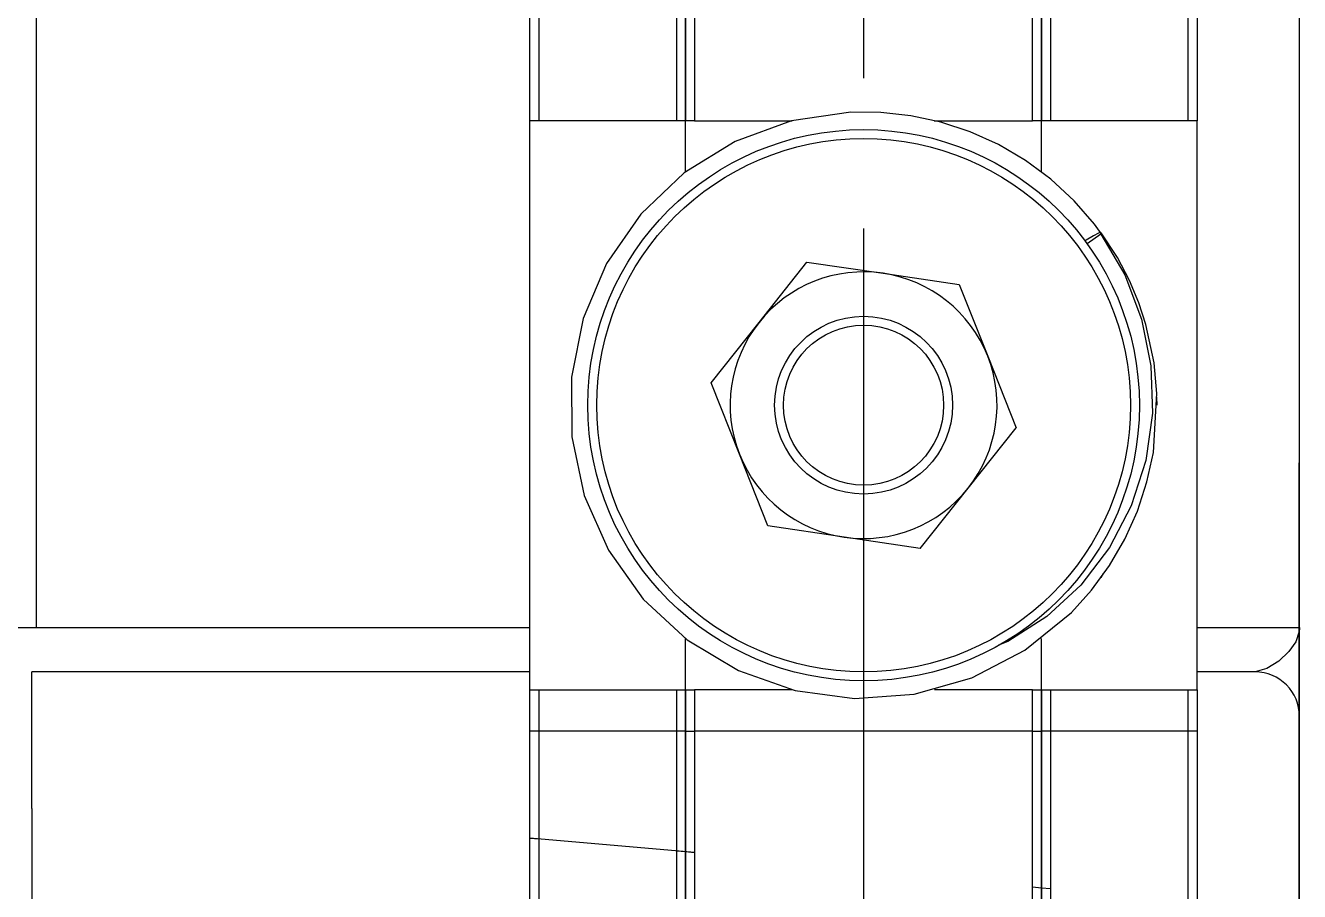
# Model space of a CAD drawing. Extents: x 4154 to 4364, y 2392 to 2546.
# Drawn here: x 4264.43 to 4275.72, y 2446.67 to 2454.35 of the extents above; entities that cross this region are included whole.
import ezdxf

# ---------------------------------------------------------------- set-up
doc = ezdxf.new("R2010")
doc.units = 0
doc.header["$LTSCALE"] = 1.5
doc.header["$MEASUREMENT"] = 0
doc.linetypes.add('CENTER', pattern=[10.16, 6.35, -1.27, 1.27, -1.27])
doc.layers.get('0').update_dxf_attribs({"color": 2})
doc.layers.add('SL', color=7, linetype='Continuous')

msp = doc.modelspace()

# ---------------------------------------------------------------- linework, layer by layer
at = {"color": 7, "linetype": 'Continuous'}
for p, q in [((4268.89993, 2453.50121), (4268.89993, 2464.85436)), ((4268.97878, 2464.85436), (4268.97878, 2453.50121)), ((4274.73419, 2453.50121), (4274.73419, 2464.85436)), ((4274.81304, 2464.85436), (4274.81304, 2453.50121)), ((4270.20082, 2453.50121), (4270.20082, 2462.44105)), ((4273.51215, 2462.44105), (4273.51215, 2453.50121)), ((4270.27966, 2453.50121), (4270.27966, 2462.18244)), ((4270.27966, 2462.18244), (4270.27966, 2453.50121)), ((4273.43331, 2462.18244), (4273.43331, 2453.50121)), ((4273.43331, 2453.50121), (4273.43331, 2462.18244)), ((4270.3585, 2462.01116), (4270.3585, 2453.50121)), ((4273.35447, 2453.50121), (4273.35447, 2462.01116)), ((4264.52424, 2454.52614), (4264.52424, 2449.00725)), ((4275.70366, 2422.14539), (4275.71971, 2454.52614)), ((4275.71971, 2446.53188), (4275.71971, 2454.52614)), ((4271.74213, 2453.57749), (4271.21682, 2453.50017)), ((4271.74213, 2453.57749), (4271.21682, 2453.50017)), ((4271.74213, 2453.57749), (4271.21682, 2453.50017)), ((4272.00908, 2453.57554), (4271.74213, 2453.57749)), ((4272.00908, 2453.57554), (4271.74213, 2453.57749)), ((4272.00908, 2453.57554), (4271.74213, 2453.57749)), ((4272.27638, 2453.5459), (4272.00908, 2453.57554)), ((4272.27638, 2453.5459), (4272.00908, 2453.57554)), ((4272.27638, 2453.5459), (4272.00908, 2453.57554)), ((4272.54108, 2453.48834), (4272.27638, 2453.5459)), ((4272.54108, 2453.48834), (4272.27638, 2453.5459)), ((4272.54108, 2453.48834), (4272.27638, 2453.5459)), ((4268.89993, 2448.45536), (4268.89993, 2453.50121)), ((4268.97878, 2453.50121), (4268.89993, 2453.50121)), ((4268.89993, 2448.45536), (4268.89993, 2453.50121)), ((4268.89993, 2448.45536), (4268.89993, 2453.50121)), ((4268.97878, 2453.50121), (4268.89993, 2453.50121)), ((4268.97878, 2453.50121), (4268.89993, 2453.50121)), ((4270.20082, 2453.50121), (4268.97878, 2453.50121)), ((4270.20082, 2453.50121), (4268.97878, 2453.50121)), ((4270.20082, 2453.50121), (4268.97878, 2453.50121)), ((4270.27966, 2453.50121), (4270.20082, 2453.50121)), ((4270.27966, 2453.50121), (4270.20082, 2453.50121)), ((4270.27966, 2453.50121), (4270.20082, 2453.50121)), ((4270.27966, 2453.04589), (4270.27966, 2453.50121)), ((4270.3585, 2453.50121), (4270.27966, 2453.50121)), ((4270.27966, 2453.04589), (4270.27966, 2453.50121)), ((4270.3585, 2453.50121), (4270.27966, 2453.50121)), ((4270.3585, 2453.50121), (4270.27966, 2453.50121)), ((4270.27966, 2453.04589), (4270.27966, 2453.50121)), ((4270.27966, 2453.04589), (4270.27966, 2453.50121)), ((4270.27966, 2453.04589), (4270.27966, 2453.50121)), ((4270.27966, 2453.04589), (4270.27966, 2453.50121)), ((4270.3585, 2453.50121), (4271.22389, 2453.50121)), ((4270.3585, 2453.50121), (4271.22124, 2453.50121)), ((4270.3585, 2453.50121), (4271.22389, 2453.50121)), ((4271.21682, 2453.50017), (4270.71827, 2453.31785)), ((4271.21682, 2453.50017), (4270.71827, 2453.31785)), ((4271.21682, 2453.50017), (4270.71827, 2453.31785)), ((4272.4819, 2453.50121), (4273.35447, 2453.50121)), ((4272.4819, 2453.50121), (4273.35447, 2453.50121)), ((4272.48634, 2453.50121), (4273.35447, 2453.50121)), ((4272.80017, 2453.40283), (4272.54108, 2453.48834)), ((4272.80017, 2453.40283), (4272.54108, 2453.48834)), ((4272.80017, 2453.40283), (4272.54108, 2453.48834)), ((4273.43331, 2453.50121), (4273.35447, 2453.50121)), ((4273.43331, 2453.50121), (4273.35447, 2453.50121)), ((4273.43331, 2453.50121), (4273.35447, 2453.50121)), ((4273.43331, 2453.04355), (4273.43331, 2453.50121)), ((4273.51215, 2453.50121), (4273.43331, 2453.50121)), ((4273.43331, 2453.04355), (4273.43331, 2453.50121)), ((4273.43331, 2453.04424), (4273.43331, 2453.50121)), ((4273.43331, 2453.04424), (4273.43331, 2453.50121)), ((4273.43331, 2453.04355), (4273.43331, 2453.50121)), ((4273.43331, 2453.04355), (4273.43331, 2453.50121)), ((4273.51215, 2453.50121), (4273.43331, 2453.50121)), ((4273.51215, 2453.50121), (4273.43331, 2453.50121)), ((4274.73419, 2453.50121), (4273.51215, 2453.50121)), ((4274.73419, 2453.50121), (4273.51215, 2453.50121)), ((4274.73419, 2453.50121), (4273.51215, 2453.50121)), ((4274.81304, 2453.50121), (4274.73419, 2453.50121)), ((4274.81304, 2453.50121), (4274.73419, 2453.50121)), ((4274.81304, 2453.50121), (4274.73419, 2453.50121)), ((4274.81304, 2448.45536), (4274.81304, 2453.50121)), ((4274.81304, 2448.45536), (4274.81304, 2453.50121)), ((4274.81304, 2448.45536), (4274.81304, 2453.50121)), ((4270.71827, 2453.31785), (4270.26708, 2453.03809)), ((4270.71827, 2453.31785), (4270.26708, 2453.03809)), ((4270.71827, 2453.31785), (4270.26708, 2453.03809)), ((4273.05085, 2453.28969), (4272.80017, 2453.40283)), ((4273.05085, 2453.28969), (4272.80017, 2453.40283)), ((4273.05085, 2453.28969), (4272.80017, 2453.40283)), ((4273.29045, 2453.14924), (4273.05085, 2453.28969)), ((4273.29045, 2453.14924), (4273.05085, 2453.28969)), ((4273.29045, 2453.14924), (4273.05085, 2453.28969)), ((4273.51583, 2452.98223), (4273.29045, 2453.14924)), ((4273.51583, 2452.98223), (4273.29045, 2453.14924)), ((4273.51583, 2452.98223), (4273.29045, 2453.14924)), ((4270.26708, 2453.03809), (4269.88197, 2452.67247)), ((4270.26708, 2453.03809), (4269.88197, 2452.67247)), ((4270.26708, 2453.03809), (4269.88197, 2452.67247)), ((4273.72385, 2452.78975), (4273.51583, 2452.98223)), ((4273.72385, 2452.78975), (4273.51583, 2452.98223)), ((4273.72385, 2452.78975), (4273.51583, 2452.98223)), ((4273.90367, 2452.58382), (4273.72385, 2452.78975)), ((4273.90367, 2452.58382), (4273.72385, 2452.78975)), ((4273.90367, 2452.58382), (4273.72385, 2452.78975)), ((4269.88197, 2452.67247), (4269.5791, 2452.23626)), ((4269.88197, 2452.67247), (4269.5791, 2452.23626)), ((4269.88197, 2452.67247), (4269.5791, 2452.23626)), ((4273.99865, 2452.45073), (4273.90367, 2452.58382)), ((4273.99865, 2452.45073), (4273.90367, 2452.58382)), ((4273.99865, 2452.45073), (4273.90367, 2452.58382)), ((4273.95978, 2452.50861), (4273.93764, 2452.50286)), ((4273.95978, 2452.50861), (4273.93764, 2452.50286)), ((4273.95978, 2452.50861), (4273.93764, 2452.50286)), ((4273.95765, 2452.4966), (4273.95978, 2452.50861)), ((4273.95765, 2452.4966), (4273.95978, 2452.50861)), ((4273.95765, 2452.4966), (4273.95978, 2452.50861)), ((4274.10575, 2452.2875), (4273.96136, 2452.50756)), ((4273.96136, 2452.50756), (4273.96136, 2452.50756)), ((4274.10575, 2452.2875), (4273.96136, 2452.50756)), ((4273.96136, 2452.50756), (4273.96136, 2452.50756)), ((4274.10575, 2452.2875), (4273.96136, 2452.50756)), ((4273.96136, 2452.50756), (4273.96136, 2452.50756)), ((4273.82767, 2452.44062), (4273.81894, 2452.4351)), ((4273.82767, 2452.44062), (4273.81894, 2452.4351)), ((4273.82767, 2452.44062), (4273.81894, 2452.4351)), ((4273.89265, 2452.4797), (4273.82767, 2452.44062)), ((4273.89265, 2452.4797), (4273.82767, 2452.44062)), ((4273.89265, 2452.4797), (4273.82767, 2452.44062)), ((4273.95765, 2452.4966), (4273.83771, 2452.40946)), ((4273.95765, 2452.4966), (4273.83771, 2452.40946)), ((4273.95765, 2452.4966), (4273.83771, 2452.40946)), ((4273.93764, 2452.50286), (4273.89265, 2452.4797)), ((4273.93764, 2452.50286), (4273.89265, 2452.4797)), ((4273.93764, 2452.50286), (4273.89265, 2452.4797)), ((4273.95765, 2452.4966), (4274.17036, 2452.13336)), ((4273.95765, 2452.4966), (4274.17036, 2452.13336)), ((4273.95765, 2452.4966), (4274.17036, 2452.13336)), ((4274.21241, 2452.08301), (4274.10575, 2452.2875)), ((4274.21241, 2452.08301), (4274.10575, 2452.2875)), ((4274.21241, 2452.08301), (4274.10575, 2452.2875)), ((4269.5791, 2452.23626), (4269.37111, 2451.74774)), ((4269.5791, 2452.23626), (4269.37111, 2451.74774)), ((4269.5791, 2452.23626), (4269.37111, 2451.74774)), ((4270.92984, 2451.71308), (4271.35408, 2452.24808)), ((4270.92984, 2451.71308), (4271.35408, 2452.24808)), ((4270.92984, 2451.71308), (4271.35408, 2452.24808)), ((4271.35408, 2452.24808), (4272.02952, 2452.14818)), ((4271.35408, 2452.24808), (4272.02952, 2452.14818)), ((4271.35408, 2452.24808), (4272.02952, 2452.14818)), ((4272.02952, 2452.14818), (4272.70495, 2452.04828)), ((4272.02952, 2452.14818), (4272.70495, 2452.04828)), ((4272.02952, 2452.14818), (4272.70495, 2452.04828)), ((4274.17036, 2452.13336), (4274.32055, 2451.74009)), ((4274.17036, 2452.13336), (4274.32055, 2451.74009)), ((4274.17036, 2452.13336), (4274.32055, 2451.74009)), ((4274.2946, 2451.88471), (4274.21241, 2452.08301)), ((4274.2946, 2451.88471), (4274.21241, 2452.08301)), ((4274.2946, 2451.88471), (4274.21241, 2452.08301)), ((4272.70495, 2452.04828), (4272.95616, 2451.41338)), ((4272.70495, 2452.04828), (4272.95616, 2451.41338)), ((4272.70495, 2452.04828), (4272.95616, 2451.41338)), ((4274.35719, 2451.69413), (4274.2946, 2451.88471)), ((4274.35719, 2451.69413), (4274.2946, 2451.88471)), ((4274.35719, 2451.69413), (4274.2946, 2451.88471)), ((4269.37111, 2451.74774), (4269.26667, 2451.2273)), ((4269.37111, 2451.74774), (4269.26667, 2451.2273)), ((4269.37111, 2451.74774), (4269.26667, 2451.2273)), ((4274.32055, 2451.74009), (4274.40319, 2451.32718)), ((4274.32055, 2451.74009), (4274.40319, 2451.32718)), ((4274.32055, 2451.74009), (4274.40319, 2451.32718)), ((4270.50561, 2451.17808), (4270.92984, 2451.71308)), ((4270.50561, 2451.17808), (4270.92984, 2451.71308)), ((4270.50561, 2451.17808), (4270.92984, 2451.71308)), ((4274.43108, 2451.35491), (4274.35719, 2451.69413)), ((4274.43108, 2451.35491), (4274.35719, 2451.69413)), ((4274.43108, 2451.35491), (4274.35719, 2451.69413)), ((4272.95616, 2451.41338), (4273.20736, 2450.77848)), ((4272.95616, 2451.41338), (4273.20736, 2450.77848)), ((4272.95616, 2451.41338), (4273.20736, 2450.77848)), ((4274.40319, 2451.32718), (4274.416, 2450.90632)), ((4274.40319, 2451.32718), (4274.416, 2450.90632)), ((4274.40319, 2451.32718), (4274.416, 2450.90632)), ((4274.45635, 2451.08142), (4274.43108, 2451.35491)), ((4274.45635, 2451.08142), (4274.43108, 2451.35491)), ((4274.45635, 2451.08142), (4274.43108, 2451.35491)), ((4269.26667, 2451.2273), (4269.27006, 2450.69638)), ((4269.26667, 2451.2273), (4269.27006, 2450.69638)), ((4269.26667, 2451.2273), (4269.27006, 2450.69638)), ((4270.75681, 2450.54319), (4270.50561, 2451.17808)), ((4270.75681, 2450.54319), (4270.50561, 2451.17808)), ((4270.75681, 2450.54319), (4270.50561, 2451.17808)), ((4274.42432, 2450.56015), (4274.45635, 2451.08142)), ((4274.42432, 2450.56015), (4274.45635, 2451.08142)), ((4274.42432, 2450.56015), (4274.45635, 2451.08142)), ((4274.45825, 2450.97828), (4274.4542, 2451.04645)), ((4274.45825, 2450.97828), (4274.4542, 2451.04645)), ((4274.45825, 2450.97828), (4274.4542, 2451.04645)), ((4274.45825, 2450.97828), (4274.45444, 2451.05034)), ((4274.45825, 2450.97828), (4274.45503, 2451.03927)), ((4274.45825, 2450.97828), (4274.45503, 2451.03927)), ((4274.416, 2450.90632), (4274.35708, 2450.48828)), ((4274.416, 2450.90632), (4274.35708, 2450.48828)), ((4274.416, 2450.90632), (4274.35708, 2450.48828)), ((4272.78313, 2450.24349), (4273.20736, 2450.77848)), ((4272.78313, 2450.24349), (4273.20736, 2450.77848)), ((4272.78313, 2450.24349), (4273.20736, 2450.77848)), ((4269.27006, 2450.69638), (4269.38118, 2450.1771)), ((4269.27006, 2450.69638), (4269.38118, 2450.1771)), ((4269.27006, 2450.69638), (4269.38118, 2450.1771)), ((4271.00802, 2449.90829), (4270.75681, 2450.54319)), ((4271.00802, 2449.90829), (4270.75681, 2450.54319)), ((4271.00802, 2449.90829), (4270.75681, 2450.54319)), ((4274.35708, 2450.48828), (4274.22866, 2450.08617)), ((4274.35708, 2450.48828), (4274.22866, 2450.08617)), ((4274.35708, 2450.48828), (4274.22866, 2450.08617)), ((4274.36764, 2450.29757), (4274.42432, 2450.56015)), ((4274.36764, 2450.29757), (4274.42432, 2450.56015)), ((4274.36764, 2450.29757), (4274.42432, 2450.56015)), ((4274.28255, 2450.03835), (4274.36764, 2450.29757)), ((4274.28255, 2450.03835), (4274.36764, 2450.29757)), ((4274.28255, 2450.03835), (4274.36764, 2450.29757)), ((4269.38118, 2450.1771), (4269.59541, 2449.69119)), ((4269.38118, 2450.1771), (4269.59541, 2449.69119)), ((4269.38118, 2450.1771), (4269.59541, 2449.69119)), ((4272.35889, 2449.70849), (4272.78313, 2450.24349)), ((4272.35889, 2449.70849), (4272.78313, 2450.24349)), ((4272.35889, 2449.70849), (4272.78313, 2450.24349)), ((4274.22866, 2450.08617), (4274.03484, 2449.71537)), ((4274.22866, 2450.08617), (4274.03484, 2449.71537)), ((4274.22866, 2450.08617), (4274.03484, 2449.71537)), ((4274.17094, 2449.78984), (4274.28255, 2450.03835)), ((4274.17094, 2449.78984), (4274.28255, 2450.03835)), ((4274.17094, 2449.78984), (4274.28255, 2450.03835)), ((4271.68345, 2449.80839), (4271.00802, 2449.90829)), ((4271.68345, 2449.80839), (4271.00802, 2449.90829)), ((4271.68345, 2449.80839), (4271.00802, 2449.90829)), ((4272.35889, 2449.70849), (4271.68345, 2449.80839)), ((4272.35889, 2449.70849), (4271.68345, 2449.80839)), ((4269.59541, 2449.69119), (4269.90376, 2449.25897)), ((4269.59541, 2449.69119), (4269.90376, 2449.25897)), ((4269.59541, 2449.69119), (4269.90376, 2449.25897)), ((4274.03484, 2449.71537), (4273.78075, 2449.38302)), ((4274.03484, 2449.71537), (4273.78075, 2449.38302)), ((4274.03484, 2449.71537), (4273.78075, 2449.38302)), ((4274.03501, 2449.55596), (4274.17094, 2449.78984)), ((4274.03501, 2449.55596), (4274.17094, 2449.78984)), ((4274.03501, 2449.55596), (4274.17094, 2449.78984)), ((4273.87676, 2449.33892), (4274.03501, 2449.55596)), ((4273.87676, 2449.33892), (4274.03501, 2449.55596)), ((4273.87676, 2449.33892), (4274.03501, 2449.55596)), ((4273.96143, 2449.44911), (4273.98324, 2449.48496)), ((4273.96143, 2449.44911), (4273.98324, 2449.48496)), ((4273.78075, 2449.38302), (4273.47909, 2449.10534)), ((4273.78075, 2449.38302), (4273.47909, 2449.10534)), ((4273.78075, 2449.38302), (4273.47909, 2449.10534)), ((4269.90376, 2449.25897), (4270.29335, 2448.89844)), ((4269.90376, 2449.25897), (4270.29335, 2448.89844)), ((4269.90376, 2449.25897), (4270.29335, 2448.89844)), ((4273.69832, 2449.14073), (4273.87676, 2449.33892)), ((4273.69832, 2449.14073), (4273.87676, 2449.33892)), ((4273.69832, 2449.14073), (4273.87676, 2449.33892)), ((4273.28683, 2448.80503), (4273.69832, 2449.14073)), ((4273.28683, 2448.80503), (4273.69832, 2449.14073)), ((4273.28683, 2448.80503), (4273.69832, 2449.14073)), ((4263.73583, 2449.00725), (4265.31265, 2449.00725)), ((4265.31265, 2449.00725), (4268.89993, 2449.00725)), ((4273.47909, 2449.10534), (4273.13428, 2448.88366)), ((4273.47909, 2449.10534), (4273.13428, 2448.88366)), ((4273.47909, 2449.10534), (4273.13428, 2448.88366)), ((4274.81304, 2449.00725), (4275.71971, 2449.00725)), ((4274.81304, 2449.00725), (4275.71971, 2449.00725)), ((4275.71971, 2449.00725), (4275.71971, 2449.00659)), ((4275.71971, 2449.00725), (4275.71971, 2449.00659)), ((4270.27966, 2448.45536), (4270.27966, 2448.91111)), ((4270.27966, 2448.45536), (4270.27966, 2448.91111)), ((4270.27966, 2448.45536), (4270.27966, 2448.90915)), ((4270.27966, 2448.45536), (4270.27966, 2448.90915)), ((4270.29335, 2448.89844), (4270.74814, 2448.62444)), ((4270.29335, 2448.89844), (4270.74814, 2448.62444)), ((4270.29335, 2448.89844), (4270.74814, 2448.62444)), ((4273.43331, 2448.45536), (4273.43331, 2448.90984)), ((4273.43331, 2448.45536), (4273.43331, 2448.90984)), ((4273.43331, 2448.45536), (4273.43331, 2448.90917)), ((4273.43331, 2448.45536), (4273.43331, 2448.90917)), ((4275.71681, 2448.97017), (4275.68568, 2448.88009)), ((4275.71681, 2448.97017), (4275.68568, 2448.88009)), ((4275.71948, 2448.99689), (4275.71681, 2448.97017)), ((4275.71948, 2448.99689), (4275.71681, 2448.97017)), ((4275.71969, 2449.00437), (4275.71948, 2448.99689)), ((4275.71969, 2449.00437), (4275.71948, 2448.99689)), ((4275.71971, 2449.00659), (4275.71969, 2449.00437)), ((4275.71971, 2449.00659), (4275.71969, 2449.00437)), ((4272.81585, 2448.55988), (4273.28683, 2448.80503)), ((4272.81585, 2448.55988), (4273.28683, 2448.80503)), ((4272.81585, 2448.55988), (4273.28683, 2448.80503)), ((4273.13428, 2448.88366), (4273.05175, 2448.84926)), ((4273.13428, 2448.88366), (4273.05175, 2448.84926)), ((4273.13428, 2448.88366), (4273.05175, 2448.84926)), ((4275.62396, 2448.7925), (4275.53532, 2448.70891)), ((4275.62396, 2448.7925), (4275.53532, 2448.70891)), ((4275.68568, 2448.88009), (4275.62396, 2448.7925)), ((4275.68568, 2448.88009), (4275.62396, 2448.7925)), ((4275.53532, 2448.70891), (4275.43106, 2448.6424)), ((4275.53532, 2448.70891), (4275.43106, 2448.6424)), ((4265.31265, 2448.61304), (4264.48482, 2448.61304)), ((4264.48482, 2447.4005), (4264.48482, 2448.61304)), ((4268.89993, 2448.61304), (4265.31265, 2448.61304)), ((4270.74814, 2448.62444), (4271.24917, 2448.44844)), ((4270.74814, 2448.62444), (4271.24917, 2448.44844)), ((4270.74814, 2448.62444), (4271.24917, 2448.44844)), ((4272.30502, 2448.41549), (4272.81585, 2448.55988)), ((4272.30502, 2448.41549), (4272.81585, 2448.55988)), ((4272.30502, 2448.41549), (4272.81585, 2448.55988)), ((4275.3255, 2448.61304), (4274.81304, 2448.61304)), ((4275.3255, 2448.61304), (4274.81304, 2448.61304)), ((4275.43106, 2448.6424), (4275.3255, 2448.61304)), ((4275.43106, 2448.6424), (4275.3255, 2448.61304)), ((4268.89993, 2448.45536), (4268.97878, 2448.45536)), ((4268.89993, 2448.08694), (4268.89993, 2448.45536)), ((4268.89993, 2448.45536), (4268.97878, 2448.45536)), ((4268.89993, 2448.08694), (4268.89993, 2448.45536)), ((4268.97878, 2448.45536), (4270.20082, 2448.45536)), ((4268.97878, 2448.45536), (4268.97878, 2448.08694)), ((4268.97878, 2448.45536), (4268.97878, 2448.08694)), ((4268.97878, 2448.45536), (4270.20082, 2448.45536)), ((4270.20082, 2448.45536), (4270.27966, 2448.45536)), ((4270.20082, 2448.08694), (4270.20082, 2448.45536)), ((4270.20082, 2448.08694), (4270.20082, 2448.45536)), ((4270.20082, 2448.45536), (4270.27966, 2448.45536)), ((4270.27966, 2448.45536), (4270.3585, 2448.45536)), ((4270.27966, 2448.08694), (4270.27966, 2448.45536)), ((4270.27966, 2448.45536), (4270.27966, 2448.08694)), ((4270.27966, 2448.45536), (4270.3585, 2448.45536)), ((4270.27966, 2448.08694), (4270.27966, 2448.45536)), ((4270.27966, 2448.45536), (4270.27966, 2448.08694)), ((4271.22757, 2448.45536), (4270.3585, 2448.45536)), ((4270.3585, 2448.45536), (4270.3585, 2448.08694)), ((4270.3585, 2448.45536), (4270.3585, 2448.08694)), ((4271.22757, 2448.45536), (4270.3585, 2448.45536)), ((4271.24917, 2448.44844), (4271.77548, 2448.37781)), ((4271.24917, 2448.44844), (4271.77548, 2448.37781)), ((4271.24917, 2448.44844), (4271.77548, 2448.37781)), ((4273.35447, 2448.45536), (4272.48481, 2448.45536)), ((4273.35447, 2448.45536), (4272.48481, 2448.45536)), ((4273.35447, 2448.08694), (4273.35447, 2448.45536)), ((4273.35447, 2448.45536), (4273.43331, 2448.45536)), ((4273.35447, 2448.08694), (4273.35447, 2448.45536)), ((4273.35447, 2448.45536), (4273.43331, 2448.45536)), ((4273.43331, 2448.45536), (4273.43331, 2448.08694)), ((4273.43331, 2448.45536), (4273.51215, 2448.45536)), ((4273.43331, 2448.08694), (4273.43331, 2448.45536)), ((4273.43331, 2448.45536), (4273.43331, 2448.08694)), ((4273.43331, 2448.45536), (4273.51215, 2448.45536)), ((4273.43331, 2448.08694), (4273.43331, 2448.45536)), ((4273.51215, 2448.45536), (4274.73419, 2448.45536)), ((4273.51215, 2448.45536), (4273.51215, 2448.08694)), ((4273.51215, 2448.45536), (4273.51215, 2448.08694)), ((4273.51215, 2448.45536), (4274.73419, 2448.45536)), ((4274.73419, 2448.08694), (4274.73419, 2448.45536)), ((4274.73419, 2448.45536), (4274.81304, 2448.45536)), ((4274.73419, 2448.08694), (4274.73419, 2448.45536)), ((4274.73419, 2448.45536), (4274.81304, 2448.45536)), ((4274.81304, 2448.45536), (4274.81304, 2448.08694)), ((4274.81304, 2448.45536), (4274.81304, 2448.08694)), ((4271.77548, 2448.37781), (4272.30502, 2448.41549)), ((4271.77548, 2448.37781), (4272.30502, 2448.41549)), ((4271.77548, 2448.37781), (4272.30502, 2448.41549)), ((4268.97878, 2448.08694), (4268.89993, 2448.08694)), ((4268.89993, 2447.13683), (4268.89993, 2448.08694)), ((4268.89993, 2446.13585), (4268.89993, 2448.08694)), ((4268.97878, 2448.08694), (4268.89993, 2448.08694)), ((4270.20082, 2448.08694), (4268.97878, 2448.08694)), ((4268.97878, 2448.08694), (4268.97878, 2447.1309)), ((4268.97878, 2448.08694), (4268.97878, 2446.18344)), ((4270.20082, 2448.08694), (4268.97878, 2448.08694)), ((4270.27966, 2448.08694), (4270.20082, 2448.08694)), ((4270.20082, 2447.02427), (4270.20082, 2448.08694)), ((4270.20082, 2446.18344), (4270.20082, 2448.08694)), ((4270.27966, 2448.08694), (4270.20082, 2448.08694)), ((4270.27966, 2448.08694), (4270.3585, 2448.08694)), ((4270.27966, 2447.01662), (4270.27966, 2448.08694)), ((4270.27966, 2448.08694), (4270.27966, 2447.01662)), ((4270.27966, 2446.13585), (4270.27966, 2448.08694)), ((4270.27966, 2448.08694), (4270.27966, 2446.13585)), ((4270.27966, 2448.08694), (4270.3585, 2448.08694)), ((4273.35447, 2448.08694), (4270.3585, 2448.08694)), ((4270.3585, 2448.08694), (4270.3585, 2447.0089)), ((4273.35447, 2448.08694), (4270.3585, 2448.08694)), ((4270.3585, 2448.08694), (4270.3585, 2446.18344)), ((4273.35447, 2448.08694), (4273.43331, 2448.08694)), ((4273.35447, 2446.70273), (4273.35447, 2448.08694)), ((4273.35447, 2446.18344), (4273.35447, 2448.08694)), ((4273.35447, 2448.08694), (4273.43331, 2448.08694)), ((4273.51215, 2448.08694), (4273.43331, 2448.08694)), ((4273.43331, 2448.08694), (4273.43331, 2446.69539)), ((4273.43331, 2446.69539), (4273.43331, 2448.08694)), ((4273.43331, 2448.08694), (4273.43331, 2446.13585)), ((4273.43331, 2446.13585), (4273.43331, 2448.08694)), ((4273.51215, 2448.08694), (4273.43331, 2448.08694)), ((4274.73419, 2448.08694), (4273.51215, 2448.08694)), ((4273.51215, 2448.08694), (4273.51215, 2446.68814)), ((4273.51215, 2448.08694), (4273.51215, 2446.18344)), ((4274.73419, 2448.08694), (4273.51215, 2448.08694)), ((4274.81304, 2448.08694), (4274.73419, 2448.08694)), ((4274.73419, 2446.58995), (4274.73419, 2448.08694)), ((4274.73419, 2446.18344), (4274.73419, 2448.08694)), ((4274.81304, 2448.08694), (4274.73419, 2448.08694)), ((4274.81304, 2448.08694), (4274.81304, 2446.5847)), ((4274.81304, 2448.08694), (4274.81304, 2446.13585)), ((4264.48482, 2447.4005), (4264.48482, 2444.67098)), ((4270.3585, 2447.01051), (4268.89993, 2447.13778)), ((4268.97878, 2447.1309), (4268.89993, 2447.13683)), ((4270.27966, 2447.01662), (4270.20082, 2447.02427)), ((4270.3585, 2447.0089), (4270.27966, 2447.01662)), ((4273.43331, 2446.69539), (4273.35447, 2446.70273)), ((4273.51215, 2446.68814), (4273.43331, 2446.69539))]:
    msp.add_line(p, q, dxfattribs=at)
for radius in [2.44408, 2.44408, 2.44408, 2.36524, 2.36524, 2.36524, 0.78841, 0.78841, 0.78841, 0.70957, 0.70957, 0.70957]:
    msp.add_circle((4271.85648, 2450.97828), radius, dxfattribs=at)
for centre, radius, start, end in [((4271.85648, 2450.97828), 1.18262, 81.586793, 141.586793), ((4271.85648, 2450.97828), 1.18262, 81.586793, 141.586793), ((4271.85648, 2450.97828), 1.18262, 81.586793, 141.586793), ((4271.85648, 2450.97828), 1.18262, 21.586793, 81.586793), ((4271.85648, 2450.97828), 1.18262, 21.586793, 81.586793), ((4271.85648, 2450.97828), 1.18262, 21.586793, 81.586793), ((4271.85648, 2450.97828), 1.18262, 141.586793, 201.586793), ((4271.85648, 2450.97828), 1.18262, 141.586793, 201.586793), ((4271.85648, 2450.97828), 1.18262, 141.586793, 201.586793), ((4271.85648, 2450.97828), 1.18262, 321.586793, 21.586793), ((4271.85648, 2450.97828), 1.18262, 321.586793, 21.586793), ((4271.85648, 2450.97828), 1.18262, 321.586793, 21.586793), ((4271.85648, 2450.97828), 1.18262, 201.586793, 261.586793), ((4271.85648, 2450.97828), 1.18262, 201.586793, 261.586793), ((4271.85648, 2450.97828), 1.18262, 201.586793, 261.586793), ((4271.85648, 2450.97828), 1.18262, 261.586793, 321.586793), ((4271.85648, 2450.97828), 1.18262, 261.586793, 321.586793), ((4271.85648, 2450.97828), 1.18262, 261.586793, 321.586793), ((4275.3255, 2448.21884), 0.39421, 0, 90), ((4275.3255, 2448.21884), 0.39421, 0, 90)]:
    msp.add_arc(centre, radius, start, end, dxfattribs=at)
at = {"layer": 'SL', "color": 1, "linetype": 'CENTER', "ltscale": 0.7}
msp.add_line((4271.85648, 2473.88139), (4271.85648, 2411.02185), dxfattribs=at)

doc.saveas('drawing.dxf')
